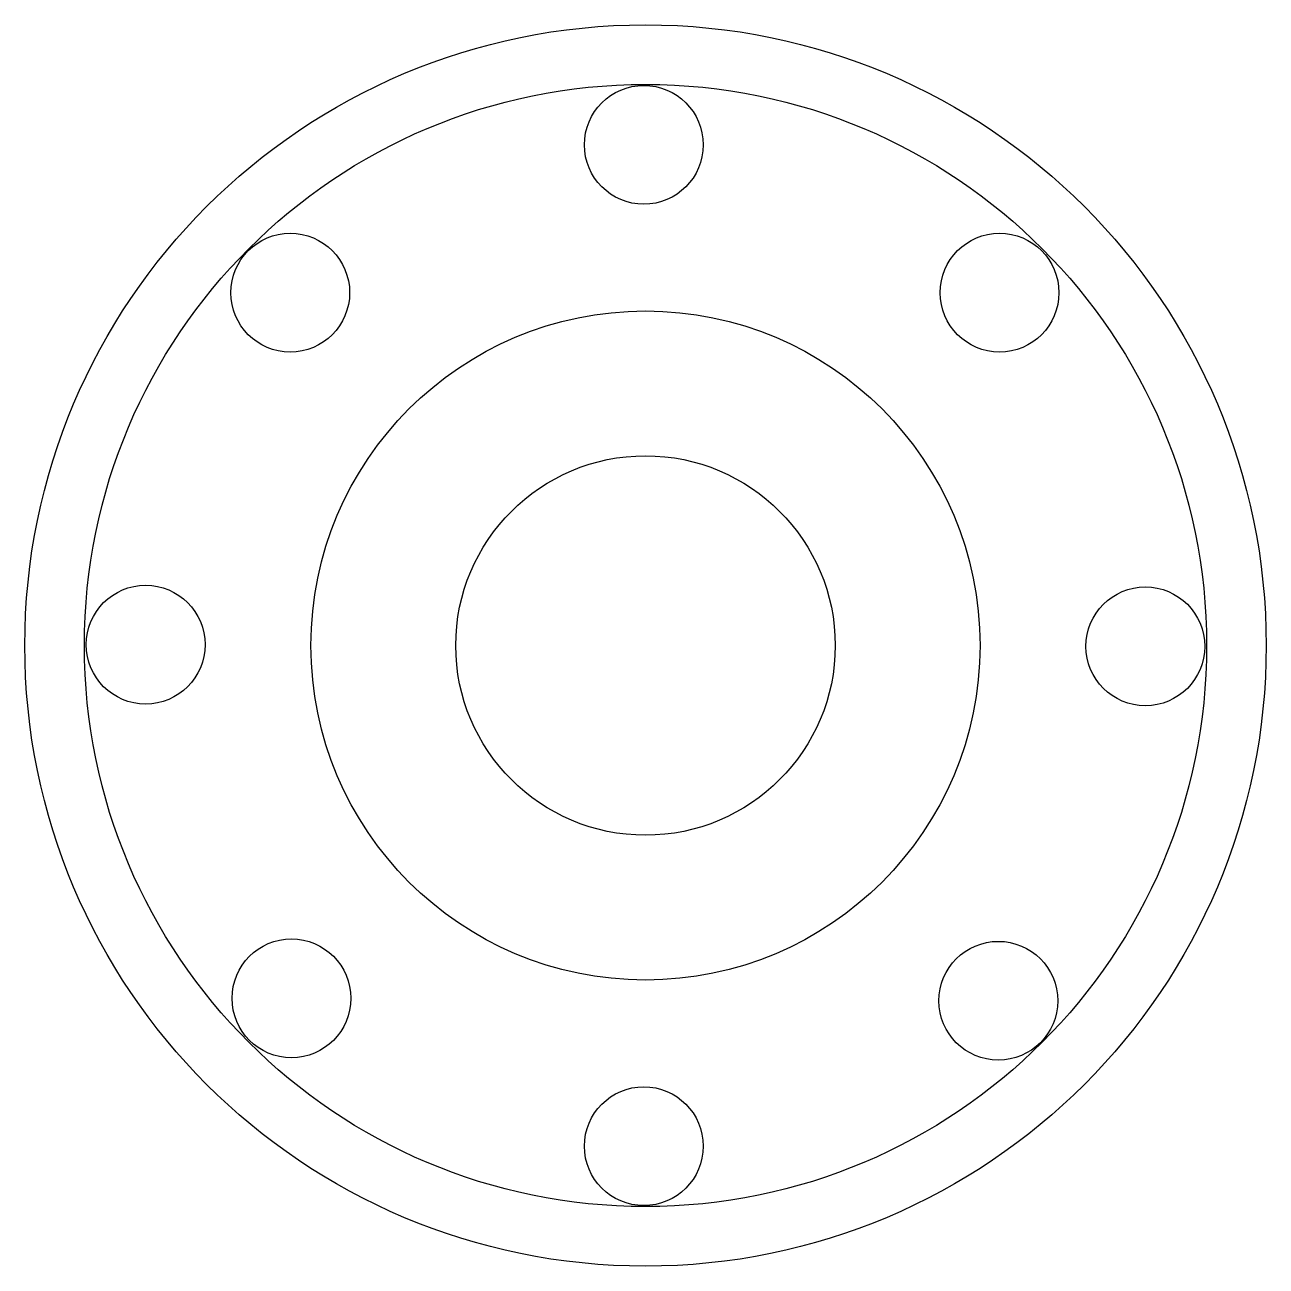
# Model space of a CAD drawing. Header units: millimetres. Extents: x 0 to 31.2, y 0 to 31.2.
import ezdxf

# ---------------------------------------------------------------- set-up
doc = ezdxf.new("R2010")
doc.units = ezdxf.units.MM
doc.layers.add('CAD', color=7, linetype='Continuous')

msp = doc.modelspace()

# ---------------------------------------------------------------- linework, layer by layer
at = {"layer": 'CAD'}
for centre, radius in [((15.621, 15.621), 15.621), ((15.621, 15.621), 14.121), ((15.578, 28.222), 1.495), ((6.68, 24.501), 1.495), ((24.532, 24.501), 1.495), ((15.621, 15.621), 8.42), ((15.621, 15.621), 4.775), ((3.041, 15.642), 1.495), ((28.201, 15.6), 1.495), ((6.71, 6.741), 1.495), ((24.501, 6.68), 1.495), ((15.578, 3.02), 1.495)]:
    msp.add_circle(centre, radius, dxfattribs=at)

doc.saveas('drawing.dxf')
